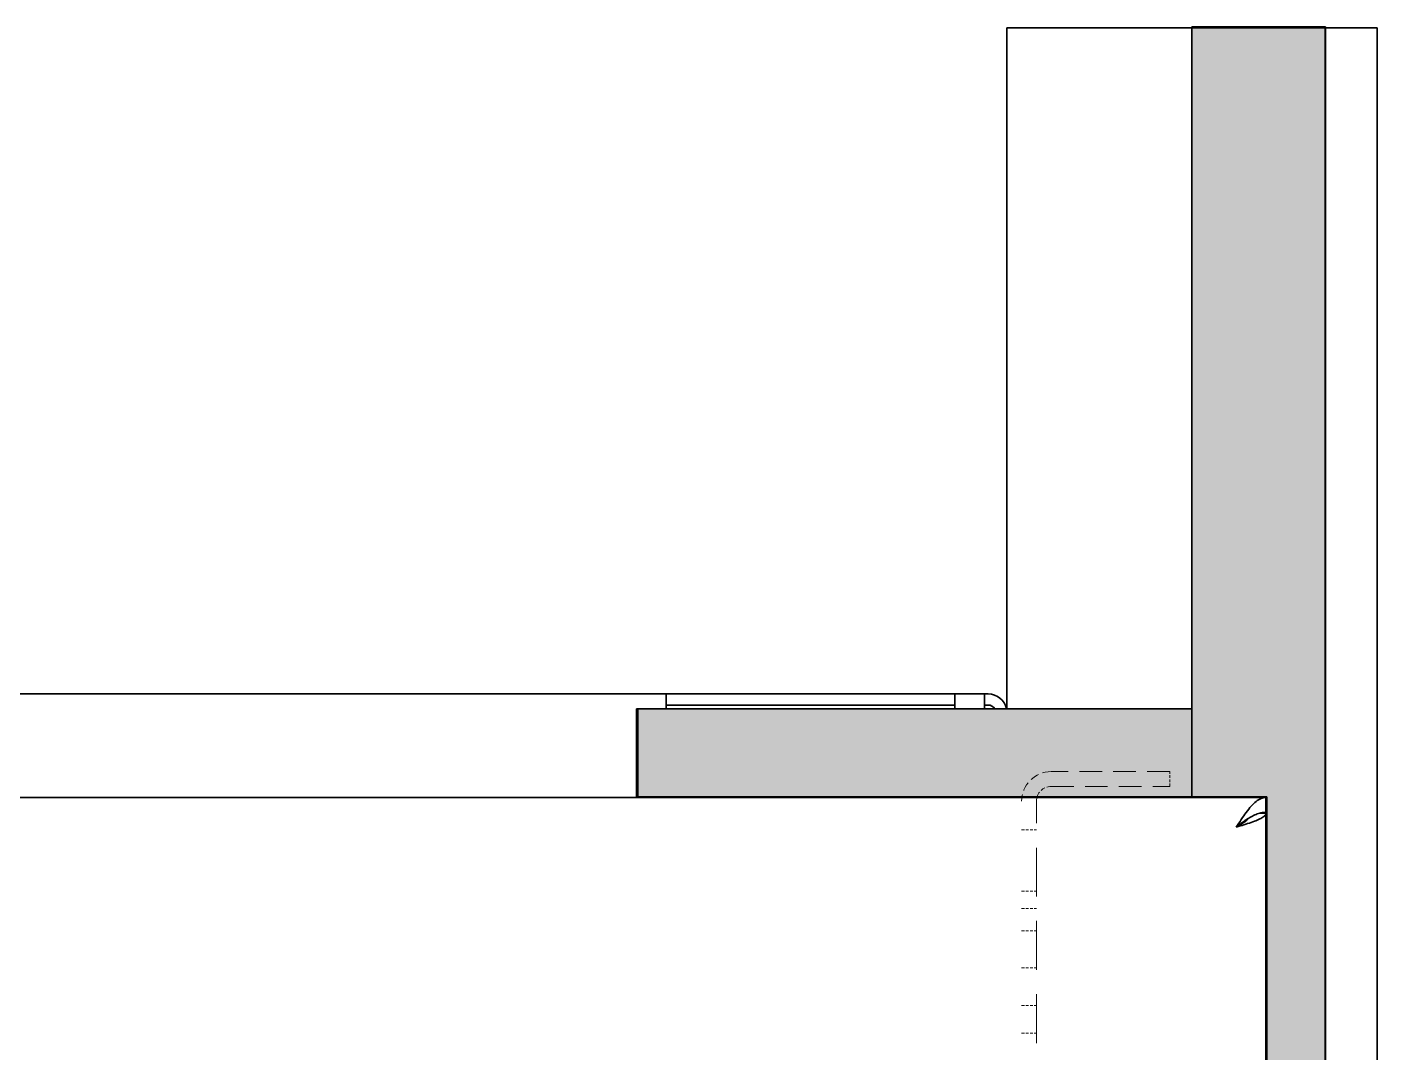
# Model space of a CAD drawing. Header units: millimetres. Extents: x -116965 to 323937, y 291661 to 566926.
# Drawn here: x -24902.6 to -24720.2, y 326544.1 to 326682.6 of the extents above; entities that cross this region are included whole.
import ezdxf

# ---------------------------------------------------------------- set-up
doc = ezdxf.new("R2010")
doc.units = ezdxf.units.MM
doc.linetypes.add('DASHED', pattern=[0.75, 0.5, -0.25])
for name, color, linetype, lineweight in [('Hatch', 7, 'Continuous', 9), ('Hidden Edges(Schneider)', 7, 'DASHED', 18), ('Sketch Geometry(Schneider)', 7, 'Continuous', 35), ('Visible Edges(Schneider)', 7, 'Continuous', 35)]:
    doc.layers.add(name, color=color, linetype=linetype, lineweight=lineweight)

msp = doc.modelspace()

# ---------------------------------------------------------------- hatches: boundary and pattern name
at = {"layer": 'Hatch'}
msp.add_hatch(color=256, dxfattribs=at).paths.add_polyline_path([(-24727.185886, 326332.407066), (-24745.249779, 326332.407066), (-24745.249779, 326385.619246), (-24735.095489, 326385.619246), (-24735.095489, 326578.577898), (-24820.048622, 326578.577898), (-24820.048622, 326590.462073), (-24745.249779, 326590.462073), (-24745.249779, 326682.563452), (-24727.185886, 326682.563452)])

# ---------------------------------------------------------------- linework, layer by layer
at = {"layer": 'Hidden Edges(Schneider)', "ltscale": 6.091982}
for p, q in [((-24748.237237, 326581.964712), (-24764.237237, 326581.964712)), ((-24764.237237, 326579.964712), (-24748.237237, 326579.964712))]:
    msp.add_line(p, q, dxfattribs=at)
at = {"layer": 'Hidden Edges(Schneider)', "ltscale": 0.76141}
for p, q in [((-24748.237237, 326579.964712), (-24748.237237, 326581.964712)), ((-24768.237237, 326574.114712), (-24766.237237, 326574.114712)), ((-24768.237237, 326565.814712), (-24766.237237, 326565.814712)), ((-24768.237237, 326563.464712), (-24766.237237, 326563.464712)), ((-24768.237237, 326560.464712), (-24766.237237, 326560.464712)), ((-24768.237237, 326555.464712), (-24766.237237, 326555.464712)), ((-24768.237237, 326550.38112), (-24766.237237, 326550.38112)), ((-24768.237237, 326546.614712), (-24766.237237, 326546.614712))]:
    msp.add_line(p, q, dxfattribs=at)
at = {"layer": 'Hidden Edges(Schneider)', "ltscale": 13.194253}
msp.add_line((-24766.237237, 326386.964712), (-24766.237237, 326577.964712), dxfattribs=at)
at = {"layer": 'Hidden Edges(Schneider)', "ltscale": 2.392255}
msp.add_arc((-24764.237237, 326577.964712), 4, 90, 180, dxfattribs=at)
at = {"layer": 'Hidden Edges(Schneider)', "ltscale": 1.196077}
msp.add_arc((-24764.237237, 326577.964712), 2, 90, 180, dxfattribs=at)
at = {"layer": 'Sketch Geometry(Schneider)'}
for p, q in [((-24745.249779, 326590.462073), (-24745.249779, 326682.563452)), ((-24745.249779, 326682.563452), (-24727.185886, 326682.563452)), ((-24727.185886, 326682.563452), (-24727.185886, 326332.407066)), ((-24820.048622, 326578.577898), (-24820.048622, 326590.462073)), ((-24820.048622, 326590.462073), (-24745.249779, 326590.462073)), ((-24735.095489, 326578.577898), (-24820.048622, 326578.577898)), ((-24735.095489, 326385.619246), (-24735.095489, 326578.577898))]:
    msp.add_line(p, q, dxfattribs=at)
at = {"layer": 'Visible Edges(Schneider)'}
for p, q in [((-24770.237237, 326682.464712), (-24766.237237, 326682.464712)), ((-24770.237237, 326590.464712), (-24770.237237, 326682.464712)), ((-24745.237237, 326682.464712), (-24766.237237, 326682.464712)), ((-24745.237237, 326682.464712), (-24727.237237, 326682.464712)), ((-24745.237237, 326578.464712), (-24745.237237, 326682.464712)), ((-24724.237237, 326682.464712), (-24727.237237, 326682.464712)), ((-24727.237237, 326682.464712), (-24727.237237, 326332.464712)), ((-24724.237237, 326682.464712), (-24720.237237, 326682.464712)), ((-24720.237237, 326332.464712), (-24720.237237, 326682.464712)), ((-24816.237237, 326592.464712), (-25322.237237, 326592.464712)), ((-24777.237237, 326592.464712), (-24816.237237, 326592.464712)), ((-24816.237237, 326592.464712), (-24816.237237, 326590.464712)), ((-24773.237237, 326592.464712), (-24777.237237, 326592.464712)), ((-24777.237237, 326590.464712), (-24777.237237, 326592.464712)), ((-24773.237237, 326592.464712), (-24773.237237, 326590.464712)), ((-24772.737237, 326592.464712), (-24773.237237, 326592.464712)), ((-24820.237237, 326578.464712), (-24820.237237, 326590.464712)), ((-24820.237237, 326590.464712), (-24745.237237, 326590.464712)), ((-24777.237237, 326590.964712), (-24816.237237, 326590.964712)), ((-24773.237237, 326590.964712), (-24772.737237, 326590.964712)), ((-24745.237237, 326590.464712), (-24745.237237, 326578.464712)), ((-25405.237237, 326578.464712), (-24735.237237, 326578.464712)), ((-24735.237236, 326578.464716), (-24735.237236, 326576.464709)), ((-24735.237237, 326576.364712), (-24736.045898, 326576.364712)), ((-24735.237237, 326576.364712), (-24735.237237, 326387.564712))]:
    msp.add_line(p, q, dxfattribs=at)
at = {"layer": 'Visible Edges(Schneider)', "flags": 128}
for points in [[(-24739.237242, 326574.46472), (-24739.070273, 326574.726771), (-24738.903456, 326574.987505), (-24738.736592, 326575.246065), (-24738.569575, 326575.501498), (-24738.402701, 326575.752257), (-24738.235884, 326575.997408), (-24738.068934, 326576.23617), (-24737.902107, 326576.46715), (-24737.735729, 326576.688956), (-24737.569637, 326576.900919), (-24737.403641, 326577.102392), (-24737.237578, 326577.292765), (-24737.071257, 326577.471369), (-24736.904516, 326577.637537), (-24736.737585, 326577.790297), (-24736.570921, 326577.928541), (-24736.404371, 326578.051871), (-24736.237745, 326578.159922), (-24736.070872, 326578.252276), (-24735.903959, 326578.328398), (-24735.737314, 326578.387831), (-24735.570774, 326578.43046), (-24735.404139, 326578.456133), (-24735.237236, 326578.464716)], [(-24735.237236, 326576.464709), (-24735.404473, 326576.460398), (-24735.571451, 326576.447504), (-24735.738363, 326576.426104), (-24735.905371, 326576.396273), (-24736.072655, 326576.35805), (-24736.239538, 326576.311777), (-24736.405783, 326576.257818), (-24736.57157, 326576.196383), (-24736.737061, 326576.127718), (-24736.902447, 326576.052092), (-24737.0679, 326575.969752), (-24737.233582, 326575.880926), (-24737.399683, 326575.785883), (-24737.566366, 326575.684851), (-24737.733641, 326575.578192), (-24737.900725, 326575.466879), (-24738.067656, 326575.351351), (-24738.234616, 326575.231989), (-24738.401776, 326575.109175), (-24738.569069, 326574.983481), (-24738.736096, 326574.855765), (-24738.903017, 326574.726446), (-24739.069996, 326574.595965), (-24739.237242, 326574.46472)], [(-24735.237236, 326576.364706), (-24735.245829, 326576.285399), (-24735.271559, 326576.206148), (-24735.314331, 326576.126841), (-24735.373936, 326576.047571), (-24735.449925, 326575.968493), (-24735.541964, 326575.889509), (-24735.649729, 326575.810564), (-24735.772886, 326575.731524), (-24735.911102, 326575.65235), (-24736.063786, 326575.573061), (-24736.229725, 326575.493944), (-24736.408243, 326575.414961), (-24736.59874, 326575.335997), (-24736.800585, 326575.256994), (-24737.013188, 326575.177859), (-24737.235794, 326575.098551), (-24737.466784, 326575.01932), (-24737.705193, 326574.940146), (-24737.950258, 326574.860934), (-24738.20117, 326574.781626), (-24738.456364, 326574.702376), (-24738.714667, 326574.623183), (-24738.975229, 326574.543989), (-24739.237242, 326574.46472)], [(-24739.237242, 326574.46472), (-24739.151001, 326574.516886), (-24739.065085, 326574.568957), (-24738.979626, 326574.620951), (-24738.89472, 326574.672888), (-24738.810501, 326574.724787), (-24738.727083, 326574.776686), (-24738.644571, 326574.828604), (-24738.56309, 326574.88056), (-24738.482762, 326574.932593), (-24738.403692, 326574.984701), (-24738.326025, 326575.036906), (-24738.25017, 326575.089033), (-24738.176279, 326575.141066), (-24738.104439, 326575.193041), (-24738.034754, 326575.244959), (-24737.967301, 326575.296858), (-24737.902193, 326575.348757), (-24737.839508, 326575.400694), (-24737.779341, 326575.452669), (-24737.721787, 326575.50474), (-24737.666931, 326575.556887), (-24737.614956, 326575.609091), (-24737.566071, 326575.661219), (-24737.520323, 326575.713309)]]:
    msp.add_lwpolyline(points, dxfattribs=at)
at = {"layer": 'Visible Edges(Schneider)'}
for radius, start in [(2.5, 11.53695903), (1, 30)]:
    msp.add_arc((-24772.737237, 326589.964712), radius, start, 90, dxfattribs=at)

doc.saveas('drawing.dxf')
